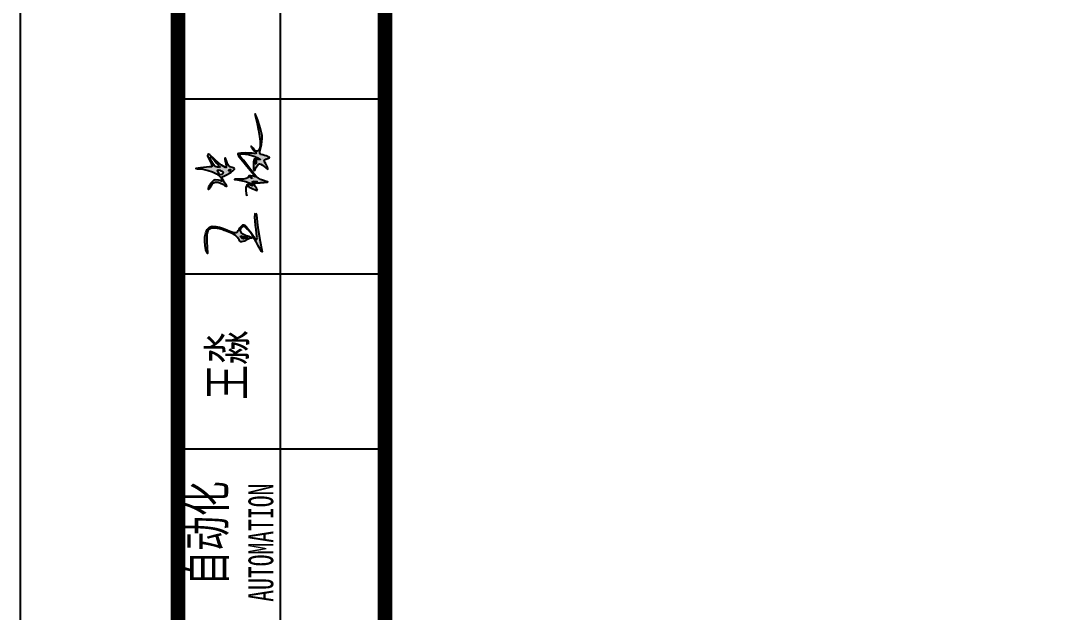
# Model space of a CAD drawing. Header units: millimetres. Extents: x 2630 to 3503, y 1668 to 1965.
# Drawn here: x 3083 to 3153.6, y 1848.1 to 1888.7 of the extents above; entities that cross this region are included whole.
import ezdxf

# ---------------------------------------------------------------- set-up
doc = ezdxf.new("R2010")
doc.units = ezdxf.units.MM
doc.styles.get("Standard").update_dxf_attribs({"font": '', "width": 0.7})
doc.styles.get('Standard').set_extended_font_data('仿宋_GB2312')

# ---------------------------------------------------------------- blocks, each defined once
blk = doc.blocks.new('王淼')
h = blk.add_hatch(color=256)
h.dxf.hatch_style = 1
edge = h.paths.add_edge_path()
edge.add_spline(control_points=[(-0.2218, 0.1513), (-0.2377, 0.2109), (-0.3756, 0.1975), (-0.4388, 0.1477)], knot_values=[0, 0, 0, 0, 1, 1, 1, 1], degree=3, periodic=0)
edge.add_spline(control_points=[(-0.4388, 0.1477), (-0.447, 0.1412), (-0.4203, 0.1525), (-0.4094, 0.1552)], knot_values=[0, 0, 0, 0, 1, 1, 1, 1], degree=3, periodic=0)
edge.add_spline(control_points=[(-0.4094, 0.1552), (-0.3977, 0.158), (-0.3882, 0.1601), (-0.3792, 0.162)], knot_values=[0, 0, 0, 0, 1, 1, 1, 1], degree=3, periodic=0)
edge.add_spline(control_points=[(-0.3792, 0.162), (-0.3336, 0.1715), (-0.2581, 0.1984), (-0.2418, 0.1603)], knot_values=[0, 0, 0, 0, 1, 1, 1, 1], degree=3, periodic=0)
edge.add_spline(control_points=[(-0.2418, 0.1603), (-0.223, 0.1163), (-0.2342, 0.0621), (-0.2425, 0.0128)], knot_values=[0, 0, 0, 0, 1, 1, 1, 1], degree=3, periodic=0)
edge.add_spline(control_points=[(-0.2425, 0.0128), (-0.2534, -0.0515), (-0.2737, -0.0631), (-0.2967, -0.0841)], knot_values=[0, 0, 0, 0, 1, 1, 1, 1], degree=3, periodic=0)
edge.add_spline(control_points=[(-0.2967, -0.0841), (-0.3148, -0.1006), (-0.2734, -0.136), (-0.2594, -0.1604)], knot_values=[0, 0, 0, 0, 1, 1, 1, 1], degree=3, periodic=0)
edge.add_spline(control_points=[(-0.2594, -0.1604), (-0.2554, -0.1675), (-0.2592, -0.1773), (-0.2525, -0.1726)], knot_values=[0, 0, 0, 0, 1, 1, 1, 1], degree=3, periodic=0)
edge.add_spline(control_points=[(-0.2525, -0.1726), (-0.2431, -0.1662), (-0.2505, -0.0174), (-0.1763, -0.0907)], knot_values=[0, 0, 0, 0, 1, 1, 1, 1], degree=3, periodic=0)
edge.add_spline(control_points=[(-0.1763, -0.0907), (-0.1713, -0.0956), (-0.1823, -0.1048), (-0.1863, -0.1123)], knot_values=[0, 0, 0, 0, 1, 1, 1, 1], degree=3, periodic=0)
edge.add_spline(control_points=[(-0.1863, -0.1123), (-0.1927, -0.1245), (-0.1983, -0.1333), (-0.208, -0.1462)], knot_values=[0, 0, 0, 0, 1, 1, 1, 1], degree=3, periodic=0)
edge.add_spline(control_points=[(-0.208, -0.1462), (-0.243, -0.1928), (-0.3928, -0.2913), (-0.3361, -0.2678)], knot_values=[0, 0, 0, 0, 1, 1, 1, 1], degree=3, periodic=0)
edge.add_spline(control_points=[(-0.3361, -0.2678), (-0.1508, -0.1909), (-0.0529, -0.176), (-0.059, -0.1651)], knot_values=[0, 0, 0, 0, 1, 1, 1, 1], degree=3, periodic=0)
edge.add_spline(control_points=[(-0.059, -0.1651), (-0.0663, -0.152), (-0.2334, -0.2099), (-0.2456, -0.2128)], knot_values=[0, 0, 0, 0, 1, 1, 1, 1], degree=3, periodic=0)
edge.add_spline(control_points=[(-0.2456, -0.2128), (-0.2975, -0.225), (-0.1855, -0.1411), (-0.1656, -0.0976)], knot_values=[0, 0, 0, 0, 1, 1, 1, 1], degree=3, periodic=0)
edge.add_spline(control_points=[(-0.1656, -0.0976), (-0.1566, -0.078), (-0.204, -0.0624), (-0.2286, -0.0537)], knot_values=[0, 0, 0, 0, 1, 1, 1, 1], degree=3, periodic=0)
edge.add_spline(control_points=[(-0.2286, -0.0537), (-0.2594, -0.0427), (-0.2032, 0.0812), (-0.2218, 0.1513)], knot_values=[0, 0, 0, 0, 1, 1, 1, 1], degree=3, periodic=0)
edge = h.paths.add_edge_path(flags=16)
edge.add_spline(control_points=[(-0.2737, -0.099), (-0.2715, -0.0907), (-0.2549, -0.0762), (-0.2557, -0.0849)], knot_values=[0, 0, 0, 0, 1, 1, 1, 1], degree=3, periodic=0)
edge.add_spline(control_points=[(-0.2557, -0.0849), (-0.2568, -0.0973), (-0.2574, -0.1028), (-0.2584, -0.1137)], knot_values=[0, 0, 0, 0, 1, 1, 1, 1], degree=3, periodic=0)
edge.add_spline(control_points=[(-0.2584, -0.1137), (-0.2604, -0.1339), (-0.2592, -0.1442), (-0.2626, -0.134)], knot_values=[0, 0, 0, 0, 1, 1, 1, 1], degree=3, periodic=0)
edge.add_spline(control_points=[(-0.2626, -0.134), (-0.2659, -0.124), (-0.2772, -0.1118), (-0.2737, -0.099)], knot_values=[0, 0, 0, 0, 1, 1, 1, 1], degree=3, periodic=0)
edge = h.paths.add_edge_path()
edge.add_spline(control_points=[(0.1997, 0.349), (0.2216, 0.222), (0.165, 0.1283), (0.1429, 0.1387)], knot_values=[0, 0, 0, 0, 1, 1, 1, 1], degree=3, periodic=0)
edge.add_spline(control_points=[(0.1429, 0.1387), (0.1332, 0.1433), (0.1505, 0.1504), (0.1397, 0.1942)], knot_values=[0, 0, 0, 0, 1, 1, 1, 1], degree=3, periodic=0)
edge.add_spline(control_points=[(0.1397, 0.1942), (0.1325, 0.2232), (0.038, 0.248), (0.0602, 0.2283)], knot_values=[0, 0, 0, 0, 1, 1, 1, 1], degree=3, periodic=0)
edge.add_spline(control_points=[(0.0602, 0.2283), (0.0754, 0.2148), (0.1, 0.2172), (0.1144, 0.2021)], knot_values=[0, 0, 0, 0, 1, 1, 1, 1], degree=3, periodic=0)
edge.add_spline(control_points=[(0.1144, 0.2021), (0.1489, 0.1658), (0.0869, 0.0777), (0.1132, 0.0984)], knot_values=[0, 0, 0, 0, 1, 1, 1, 1], degree=3, periodic=0)
edge.add_spline(control_points=[(0.1132, 0.0984), (0.1235, 0.1065), (0.1689, 0.1553), (0.1743, 0.1451)], knot_values=[0, 0, 0, 0, 1, 1, 1, 1], degree=3, periodic=0)
edge.add_spline(control_points=[(0.1743, 0.1451), (0.2021, 0.0928), (0.2496, 0.0526), (0.2546, 0.0613)], knot_values=[0, 0, 0, 0, 1, 1, 1, 1], degree=3, periodic=0)
edge.add_spline(control_points=[(0.2546, 0.0613), (0.261, 0.0726), (0.2545, 0.0667), (0.2612, 0.0983)], knot_values=[0, 0, 0, 0, 1, 1, 1, 1], degree=3, periodic=0)
edge.add_spline(control_points=[(0.2612, 0.0983), (0.2671, 0.1255), (0.3464, 0.1501), (0.3176, 0.1495)], knot_values=[0, 0, 0, 0, 1, 1, 1, 1], degree=3, periodic=0)
edge.add_spline(control_points=[(0.3176, 0.1495), (0.3043, 0.1492), (0.2462, 0.116), (0.2507, 0.1312)], knot_values=[0, 0, 0, 0, 1, 1, 1, 1], degree=3, periodic=0)
edge.add_spline(control_points=[(0.2507, 0.1312), (0.2787, 0.2246), (0.3461, 0.2768), (0.324, 0.2866)], knot_values=[0, 0, 0, 0, 1, 1, 1, 1], degree=3, periodic=0)
edge.add_spline(control_points=[(0.324, 0.2866), (0.3132, 0.2914), (0.3006, 0.2721), (0.26, 0.2477)], knot_values=[0, 0, 0, 0, 1, 1, 1, 1], degree=3, periodic=0)
edge.add_spline(control_points=[(0.26, 0.2477), (0.2524, 0.2432), (0.2383, 0.2298), (0.2364, 0.2369)], knot_values=[0, 0, 0, 0, 1, 1, 1, 1], degree=3, periodic=0)
edge.add_spline(control_points=[(0.2364, 0.2369), (0.2259, 0.2771), (0.1928, 0.3892), (0.1997, 0.349)], knot_values=[0, 0, 0, 0, 1, 1, 1, 1], degree=3, periodic=0)
edge = h.paths.add_edge_path(flags=16)
edge.add_spline(control_points=[(0.2108, 0.1857), (0.2156, 0.1904), (0.2216, 0.1889), (0.221, 0.1822)], knot_values=[0, 0, 0, 0, 1, 1, 1, 1], degree=3, periodic=0)
edge.add_spline(control_points=[(0.221, 0.1822), (0.2197, 0.1659), (0.2183, 0.1605), (0.2133, 0.1449)], knot_values=[0, 0, 0, 0, 1, 1, 1, 1], degree=3, periodic=0)
edge.add_spline(control_points=[(0.2133, 0.1449), (0.2105, 0.1365), (0.1848, 0.1506), (0.1855, 0.1601)], knot_values=[0, 0, 0, 0, 1, 1, 1, 1], degree=3, periodic=0)
edge.add_spline(control_points=[(0.1855, 0.1601), (0.1862, 0.1704), (0.2035, 0.1783), (0.2108, 0.1857)], knot_values=[0, 0, 0, 0, 1, 1, 1, 1], degree=3, periodic=0)
edge = h.paths.add_edge_path(flags=16)
edge.add_spline(control_points=[(0.243, 0.2115), (0.2455, 0.2224), (0.3001, 0.2735), (0.3087, 0.2636)], knot_values=[0, 0, 0, 0, 1, 1, 1, 1], degree=3, periodic=0)
edge.add_spline(control_points=[(0.3087, 0.2636), (0.3158, 0.2554), (0.2661, 0.2019), (0.26, 0.194)], knot_values=[0, 0, 0, 0, 1, 1, 1, 1], degree=3, periodic=0)
edge.add_spline(control_points=[(0.26, 0.194), (0.255, 0.1874), (0.2431, 0.167), (0.2429, 0.1765)], knot_values=[0, 0, 0, 0, 1, 1, 1, 1], degree=3, periodic=0)
edge.add_spline(control_points=[(0.2429, 0.1765), (0.2427, 0.1893), (0.2403, 0.2), (0.243, 0.2115)], knot_values=[0, 0, 0, 0, 1, 1, 1, 1], degree=3, periodic=0)
edge = h.paths.add_edge_path(flags=16)
edge.add_spline(control_points=[(0.2315, 0.1003), (0.2304, 0.1114), (0.2383, 0.0962), (0.2401, 0.0886)], knot_values=[0, 0, 0, 0, 1, 1, 1, 1], degree=3, periodic=0)
edge.add_spline(control_points=[(0.2401, 0.0886), (0.2419, 0.081), (0.2323, 0.0926), (0.2315, 0.1003)], knot_values=[0, 0, 0, 0, 1, 1, 1, 1], degree=3, periodic=0)
edge = h.paths.add_edge_path()
edge.add_spline(control_points=[(0.1713, 0.0383), (0.1742, -0.0464), (0.1664, -0.1059), (0.15, -0.1043)], knot_values=[0, 0, 0, 0, 1, 1, 1, 1], degree=3, periodic=0)
edge.add_spline(control_points=[(0.15, -0.1043), (0.1424, -0.1036), (0.1499, -0.0876), (0.1494, -0.0768)], knot_values=[0, 0, 0, 0, 1, 1, 1, 1], degree=3, periodic=0)
edge.add_spline(control_points=[(0.1494, -0.0768), (0.1485, -0.0524), (0.1479, -0.0598), (0.1398, -0.0568)], knot_values=[0, 0, 0, 0, 1, 1, 1, 1], degree=3, periodic=0)
edge.add_spline(control_points=[(0.1398, -0.0568), (0.1185, -0.0488), (0.0891, -0.0629), (0.0609, -0.0739)], knot_values=[0, 0, 0, 0, 1, 1, 1, 1], degree=3, periodic=0)
edge.add_spline(control_points=[(0.0609, -0.0739), (0.0712, -0.0717), (0.1403, -0.0467), (0.1384, -0.0595)], knot_values=[0, 0, 0, 0, 1, 1, 1, 1], degree=3, periodic=0)
edge.add_spline(control_points=[(0.1384, -0.0595), (0.1367, -0.0713), (0.1095, -0.1519), (0.1211, -0.1477)], knot_values=[0, 0, 0, 0, 1, 1, 1, 1], degree=3, periodic=0)
edge.add_spline(control_points=[(0.1211, -0.1477), (0.1307, -0.1442), (0.18, -0.0836), (0.1824, -0.0984)], knot_values=[0, 0, 0, 0, 1, 1, 1, 1], degree=3, periodic=0)
edge.add_spline(control_points=[(0.1824, -0.0984), (0.1841, -0.1087), (0.1852, -0.1154), (0.1874, -0.129)], knot_values=[0, 0, 0, 0, 1, 1, 1, 1], degree=3, periodic=0)
edge.add_spline(control_points=[(0.1874, -0.129), (0.1887, -0.1372), (0.1803, -0.1257), (0.1749, -0.1194)], knot_values=[0, 0, 0, 0, 1, 1, 1, 1], degree=3, periodic=0)
edge.add_spline(control_points=[(0.1749, -0.1194), (0.1683, -0.1116), (0.1703, -0.1133), (0.1773, -0.1383)], knot_values=[0, 0, 0, 0, 1, 1, 1, 1], degree=3, periodic=0)
edge.add_spline(control_points=[(0.1773, -0.1383), (0.1806, -0.1505), (0.1831, -0.1596), (0.1861, -0.1708)], knot_values=[0, 0, 0, 0, 1, 1, 1, 1], degree=3, periodic=0)
edge.add_spline(control_points=[(0.1861, -0.1708), (0.1887, -0.1802), (0.1915, -0.1901), (0.1943, -0.1997)], knot_values=[0, 0, 0, 0, 1, 1, 1, 1], degree=3, periodic=0)
edge.add_spline(control_points=[(0.1943, -0.1997), (0.2008, -0.2221), (0.199, -0.2197), (0.1999, -0.2097)], knot_values=[0, 0, 0, 0, 1, 1, 1, 1], degree=3, periodic=0)
edge.add_spline(control_points=[(0.1999, -0.2097), (0.2078, -0.1209), (0.2168, -0.1232), (0.3221, -0.0083)], knot_values=[0, 0, 0, 0, 1, 1, 1, 1], degree=3, periodic=0)
edge.add_spline(control_points=[(0.3221, -0.0083), (0.3301, 0.0004), (0.3587, 0.0468), (0.3689, 0.04)], knot_values=[0, 0, 0, 0, 1, 1, 1, 1], degree=3, periodic=0)
edge.add_spline(control_points=[(0.3689, 0.04), (0.3884, 0.0271), (0.388, -0.0732), (0.363, -0.1247)], knot_values=[0, 0, 0, 0, 1, 1, 1, 1], degree=3, periodic=0)
edge.add_spline(control_points=[(0.363, -0.1247), (0.3587, -0.1335), (0.3597, -0.1067), (0.358, -0.0987)], knot_values=[0, 0, 0, 0, 1, 1, 1, 1], degree=3, periodic=0)
edge.add_spline(control_points=[(0.358, -0.0987), (0.3563, -0.0902), (0.3583, -0.0743), (0.3514, -0.075)], knot_values=[0, 0, 0, 0, 1, 1, 1, 1], degree=3, periodic=0)
edge.add_spline(control_points=[(0.3514, -0.075), (0.3406, -0.0762), (0.2584, -0.0856), (0.2643, -0.0963)], knot_values=[0, 0, 0, 0, 1, 1, 1, 1], degree=3, periodic=0)
edge.add_spline(control_points=[(0.2643, -0.0963), (0.2695, -0.1058), (0.2763, -0.0924), (0.3239, -0.1179)], knot_values=[0, 0, 0, 0, 1, 1, 1, 1], degree=3, periodic=0)
edge.add_spline(control_points=[(0.3239, -0.1179), (0.3444, -0.1289), (0.2785, -0.2072), (0.3042, -0.1972)], knot_values=[0, 0, 0, 0, 1, 1, 1, 1], degree=3, periodic=0)
edge.add_spline(control_points=[(0.3042, -0.1972), (0.3153, -0.1929), (0.3227, -0.1824), (0.3537, -0.1577)], knot_values=[0, 0, 0, 0, 1, 1, 1, 1], degree=3, periodic=0)
edge.add_spline(control_points=[(0.3537, -0.1577), (0.3641, -0.1494), (0.3786, -0.1828), (0.3864, -0.193)], knot_values=[0, 0, 0, 0, 1, 1, 1, 1], degree=3, periodic=0)
edge.add_spline(control_points=[(0.3864, -0.193), (0.397, -0.2069), (0.3991, -0.1306), (0.4012, -0.1195)], knot_values=[0, 0, 0, 0, 1, 1, 1, 1], degree=3, periodic=0)
edge.add_spline(control_points=[(0.4012, -0.1195), (0.4052, -0.0982), (0.4922, -0.1234), (0.546, -0.1064)], knot_values=[0, 0, 0, 0, 1, 1, 1, 1], degree=3, periodic=0)
edge.add_spline(control_points=[(0.546, -0.1064), (0.5993, -0.0895), (0.7467, -0.0019), (0.6944, -0.0239)], knot_values=[0, 0, 0, 0, 1, 1, 1, 1], degree=3, periodic=0)
edge.add_spline(control_points=[(0.6944, -0.0239), (0.5199, -0.0972), (0.4463, -0.1276), (0.4219, -0.0896)], knot_values=[0, 0, 0, 0, 1, 1, 1, 1], degree=3, periodic=0)
edge.add_spline(control_points=[(0.4219, -0.0896), (0.4116, -0.0736), (0.4664, -0.0268), (0.4474, -0.0369)], knot_values=[0, 0, 0, 0, 1, 1, 1, 1], degree=3, periodic=0)
edge.add_spline(control_points=[(0.4474, -0.0369), (0.4383, -0.0418), (0.438, -0.0471), (0.4201, -0.0663)], knot_values=[0, 0, 0, 0, 1, 1, 1, 1], degree=3, periodic=0)
edge.add_spline(control_points=[(0.4201, -0.0663), (0.414, -0.0728), (0.3999, -0.0929), (0.3996, -0.0836)], knot_values=[0, 0, 0, 0, 1, 1, 1, 1], degree=3, periodic=0)
edge.add_spline(control_points=[(0.3996, -0.0836), (0.3964, -0.0058), (0.3775, 0.0608), (0.3679, 0.0561)], knot_values=[0, 0, 0, 0, 1, 1, 1, 1], degree=3, periodic=0)
edge.add_spline(control_points=[(0.3679, 0.0561), (0.3583, 0.0514), (0.3062, -0.0176), (0.2209, -0.1139)], knot_values=[0, 0, 0, 0, 1, 1, 1, 1], degree=3, periodic=0)
edge.add_spline(control_points=[(0.2209, -0.1139), (0.2216, -0.095), (0.2263, -0.0521), (0.2115, -0.0582)], knot_values=[0, 0, 0, 0, 1, 1, 1, 1], degree=3, periodic=0)
edge.add_spline(control_points=[(0.2115, -0.0582), (0.1849, -0.0692), (0.1701, 0.0743), (0.1713, 0.0383)], knot_values=[0, 0, 0, 0, 1, 1, 1, 1], degree=3, periodic=0)
edge = h.paths.add_edge_path(flags=16)
edge.add_spline(control_points=[(0.204, -0.0886), (0.2084, -0.0747), (0.2203, -0.0563), (0.2108, -0.0825)], knot_values=[0, 0, 0, 0, 1, 1, 1, 1], degree=3, periodic=0)
edge.add_spline(control_points=[(0.2108, -0.0825), (0.2093, -0.0867), (0.2026, -0.0929), (0.204, -0.0886)], knot_values=[0, 0, 0, 0, 1, 1, 1, 1], degree=3, periodic=0)
edge = h.paths.add_edge_path(flags=16)
edge.add_spline(control_points=[(0.3179, -0.0939), (0.3161, -0.0854), (0.3495, -0.0825), (0.3491, -0.0912)], knot_values=[0, 0, 0, 0, 1, 1, 1, 1], degree=3, periodic=0)
edge.add_spline(control_points=[(0.3491, -0.0912), (0.3486, -0.1033), (0.3205, -0.1057), (0.3179, -0.0939)], knot_values=[0, 0, 0, 0, 1, 1, 1, 1], degree=3, periodic=0)
for points in [[(0.1997, 0.349), (0.2216, 0.222), (0.165, 0.1283), (0.1429, 0.1387)], [(0.2364, 0.2369), (0.2259, 0.2771), (0.1928, 0.3892), (0.1997, 0.349)], [(0.1397, 0.1942), (0.1325, 0.2232), (0.038, 0.248), (0.0602, 0.2283)], [(0.26, 0.2477), (0.2524, 0.2432), (0.2383, 0.2298), (0.2364, 0.2369)], [(0.243, 0.2115), (0.2455, 0.2224), (0.3001, 0.2735), (0.3087, 0.2636)], [(0.2507, 0.1312), (0.2787, 0.2246), (0.3461, 0.2768), (0.324, 0.2866)], [(0.324, 0.2866), (0.3132, 0.2914), (0.3006, 0.2721), (0.26, 0.2477)], [(0.3087, 0.2636), (0.3158, 0.2554), (0.2661, 0.2019), (0.26, 0.194)], [(-0.4388, 0.1477), (-0.3756, 0.1975), (-0.2377, 0.2109), (-0.2218, 0.1513)], [(-0.3792, 0.162), (-0.3882, 0.1601), (-0.3977, 0.158), (-0.4094, 0.1552)], [(-0.2418, 0.1603), (-0.2581, 0.1984), (-0.3336, 0.1715), (-0.3792, 0.162)], [(0.0602, 0.2283), (0.0754, 0.2148), (0.1, 0.2172), (0.1144, 0.2021)], [(0.1144, 0.2021), (0.1489, 0.1658), (0.0869, 0.0777), (0.1132, 0.0984)], [(0.1429, 0.1387), (0.1332, 0.1433), (0.1505, 0.1504), (0.1397, 0.1942)], [(0.1855, 0.1601), (0.1862, 0.1704), (0.2035, 0.1783), (0.2108, 0.1857)], [(0.2108, 0.1857), (0.2156, 0.1904), (0.2216, 0.1889), (0.221, 0.1822)], [(0.221, 0.1822), (0.2197, 0.1659), (0.2183, 0.1605), (0.2133, 0.1449)], [(0.2429, 0.1765), (0.2427, 0.1893), (0.2403, 0.2), (0.243, 0.2115)], [(0.26, 0.194), (0.255, 0.1874), (0.2431, 0.167), (0.2429, 0.1765)], [(-0.4094, 0.1552), (-0.4203, 0.1525), (-0.447, 0.1412), (-0.4388, 0.1477)], [(-0.2218, 0.1513), (-0.2032, 0.0812), (-0.2594, -0.0427), (-0.2286, -0.0537)], [(-0.2425, 0.0128), (-0.2342, 0.0621), (-0.223, 0.1163), (-0.2418, 0.1603)], [(0.1132, 0.0984), (0.1235, 0.1065), (0.1689, 0.1553), (0.1743, 0.1451)], [(0.1743, 0.1451), (0.2021, 0.0928), (0.2496, 0.0526), (0.2546, 0.0613)], [(0.2133, 0.1449), (0.2105, 0.1365), (0.1848, 0.1506), (0.1855, 0.1601)], [(0.2235, 0.1216), (0.2235, 0.1216), (0.2235, 0.1216), (0.2235, 0.1216)], [(0.2401, 0.0886), (0.2383, 0.0962), (0.2304, 0.1114), (0.2315, 0.1003)], [(0.2315, 0.1003), (0.2323, 0.0926), (0.2419, 0.081), (0.2401, 0.0886)], [(0.3176, 0.1495), (0.3043, 0.1492), (0.2462, 0.116), (0.2507, 0.1312)], [(0.2546, 0.0613), (0.261, 0.0726), (0.2545, 0.0667), (0.2612, 0.0983)], [(0.2612, 0.0983), (0.2671, 0.1255), (0.3464, 0.1501), (0.3176, 0.1495)], [(-0.2967, -0.0841), (-0.2737, -0.0631), (-0.2534, -0.0515), (-0.2425, 0.0128)], [(0.1713, 0.0383), (0.1742, -0.0464), (0.1664, -0.1059), (0.15, -0.1043)], [(0.2115, -0.0582), (0.1849, -0.0692), (0.1701, 0.0743), (0.1713, 0.0383)], [(0.3679, 0.0561), (0.3583, 0.0514), (0.3062, -0.0176), (0.2209, -0.1139)], [(0.3221, -0.0083), (0.3301, 0.0004), (0.3587, 0.0468), (0.3689, 0.04)], [(0.3689, 0.04), (0.3884, 0.0271), (0.388, -0.0732), (0.363, -0.1247)], [(0.3996, -0.0836), (0.3964, -0.0058), (0.3775, 0.0608), (0.3679, 0.0561)], [(-0.2737, -0.099), (-0.2715, -0.0907), (-0.2549, -0.0762), (-0.2557, -0.0849)], [(-0.1763, -0.0907), (-0.2505, -0.0174), (-0.2431, -0.1662), (-0.2525, -0.1726)], [(-0.2286, -0.0537), (-0.204, -0.0624), (-0.1566, -0.078), (-0.1656, -0.0976)], [(0.0609, -0.0739), (0.0712, -0.0717), (0.1403, -0.0467), (0.1384, -0.0595)], [(0.1398, -0.0568), (0.1185, -0.0488), (0.0891, -0.0629), (0.0609, -0.0739)], [(0.1384, -0.0595), (0.1367, -0.0713), (0.1095, -0.1519), (0.1211, -0.1477)], [(0.1494, -0.0768), (0.1485, -0.0524), (0.1479, -0.0598), (0.1398, -0.0568)], [(0.15, -0.1043), (0.1424, -0.1036), (0.1499, -0.0876), (0.1494, -0.0768)], [(0.1999, -0.2097), (0.2078, -0.1209), (0.2168, -0.1232), (0.3221, -0.0083)], [(0.204, -0.0886), (0.2084, -0.0747), (0.2203, -0.0563), (0.2108, -0.0825)], [(0.2209, -0.1139), (0.2216, -0.095), (0.2263, -0.0521), (0.2115, -0.0582)], [(0.3514, -0.075), (0.3406, -0.0762), (0.2584, -0.0856), (0.2643, -0.0963)], [(0.358, -0.0987), (0.3563, -0.0902), (0.3583, -0.0743), (0.3514, -0.075)], [(0.4201, -0.0663), (0.414, -0.0728), (0.3999, -0.0929), (0.3996, -0.0836)], [(0.4219, -0.0896), (0.4116, -0.0736), (0.4664, -0.0268), (0.4474, -0.0369)], [(0.4474, -0.0369), (0.4383, -0.0418), (0.438, -0.0471), (0.4201, -0.0663)], [(0.6944, -0.0239), (0.5199, -0.0972), (0.4463, -0.1276), (0.4219, -0.0896)], [(0.546, -0.1064), (0.5993, -0.0895), (0.7467, -0.0019), (0.6944, -0.0239)], [(-0.3361, -0.2678), (-0.3928, -0.2913), (-0.243, -0.1928), (-0.208, -0.1462)], [(-0.2594, -0.1604), (-0.2734, -0.136), (-0.3148, -0.1006), (-0.2967, -0.0841)], [(-0.1656, -0.0976), (-0.1855, -0.1411), (-0.2975, -0.225), (-0.2456, -0.2128)], [(-0.2626, -0.134), (-0.2659, -0.124), (-0.2772, -0.1118), (-0.2737, -0.099)], [(-0.2584, -0.1137), (-0.2604, -0.1339), (-0.2592, -0.1442), (-0.2626, -0.134)], [(-0.2525, -0.1726), (-0.2592, -0.1773), (-0.2554, -0.1675), (-0.2594, -0.1604)], [(-0.2557, -0.0849), (-0.2568, -0.0973), (-0.2574, -0.1028), (-0.2584, -0.1137)], [(-0.2456, -0.2128), (-0.2334, -0.2099), (-0.0663, -0.152), (-0.059, -0.1651)], [(-0.208, -0.1462), (-0.1983, -0.1333), (-0.1927, -0.1245), (-0.1863, -0.1123)], [(-0.1863, -0.1123), (-0.1823, -0.1048), (-0.1713, -0.0956), (-0.1763, -0.0907)], [(0.1211, -0.1477), (0.1307, -0.1442), (0.18, -0.0836), (0.1824, -0.0984)], [(0.1749, -0.1194), (0.1683, -0.1116), (0.1703, -0.1133), (0.1773, -0.1383)], [(0.1874, -0.129), (0.1887, -0.1372), (0.1803, -0.1257), (0.1749, -0.1194)], [(0.1773, -0.1383), (0.1806, -0.1505), (0.1831, -0.1596), (0.1861, -0.1708)], [(0.1824, -0.0984), (0.1841, -0.1087), (0.1852, -0.1154), (0.1874, -0.129)], [(0.2108, -0.0825), (0.2093, -0.0867), (0.2026, -0.0929), (0.204, -0.0886)], [(0.2643, -0.0963), (0.2695, -0.1058), (0.2763, -0.0924), (0.3239, -0.1179)], [(0.3239, -0.1179), (0.3444, -0.1289), (0.2785, -0.2072), (0.3042, -0.1972)], [(0.3042, -0.1972), (0.3153, -0.1929), (0.3227, -0.1824), (0.3537, -0.1577)], [(0.3491, -0.0912), (0.3495, -0.0825), (0.3161, -0.0854), (0.3179, -0.0939)], [(0.3179, -0.0939), (0.3205, -0.1057), (0.3486, -0.1033), (0.3491, -0.0912)], [(0.3537, -0.1577), (0.3641, -0.1494), (0.3786, -0.1828), (0.3864, -0.193)], [(0.363, -0.1247), (0.3587, -0.1335), (0.3597, -0.1067), (0.358, -0.0987)], [(0.3734, -0.1409), (0.3734, -0.1409), (0.3734, -0.1409), (0.3734, -0.1409)], [(0.3864, -0.193), (0.397, -0.2069), (0.3991, -0.1306), (0.4012, -0.1195)], [(0.4012, -0.1195), (0.4052, -0.0982), (0.4922, -0.1234), (0.546, -0.1064)], [(-0.059, -0.1651), (-0.0529, -0.176), (-0.1508, -0.1909), (-0.3361, -0.2678)], [(0.1861, -0.1708), (0.1887, -0.1802), (0.1915, -0.1901), (0.1943, -0.1997)], [(0.1943, -0.1997), (0.2008, -0.2221), (0.199, -0.2197), (0.1999, -0.2097)]]:
    blk.add_open_spline(points, degree=3)
blk = doc.blocks.new('tk')
for p, q in [((17.8, -10), (17.8, -262)), ((25, -82), (10.8, -82)), ((25, -94), (10.8, -94)), ((25, -106), (10.8, -106))]:
    blk.add_line(p, q)
at = {"color": 7, "true_color": 0xffffff, "flags": 128}
blk.add_lwpolyline([(420, -297), (0, -297), (0, 0), (420, 0)], close=True, dxfattribs=at)
at = {"const_width": 1}
blk.add_lwpolyline([(25, -287), (10.8, -287), (10.8, -10), (25, -10)], dxfattribs=at)
at = {"const_width": 1, "flags": 128}
blk.add_lwpolyline([(410, -10), (25, -10), (25, -287), (410, -287)], close=True, dxfattribs=at)
at = {"xscale": 8.748000000000001, "yscale": 8.748000000000001, "zscale": 8.748000000000001, "rotation": 79.49362097480713}
blk.add_blockref('王淼', (14.788, -89.051), dxfattribs=at)
at = {"attachment_point": 1, "rotation": 90}
for s, insert, char_height, width in [('王淼', (12.919, -102.613), 2.5, 5.22511), ('自动化', (11.529, -115.367), 2.5, 8.55712), ('AUTOMATION', (15.633, -116.464), 1.7, 4.69942)]:
    blk.add_mtext(s, dxfattribs=dict(at, insert=insert, char_height=char_height, width=width))

msp = doc.modelspace()

# ---------------------------------------------------------------- block references
msp.add_blockref('tk', (3083.007, 1965.291))

doc.saveas('drawing.dxf')
